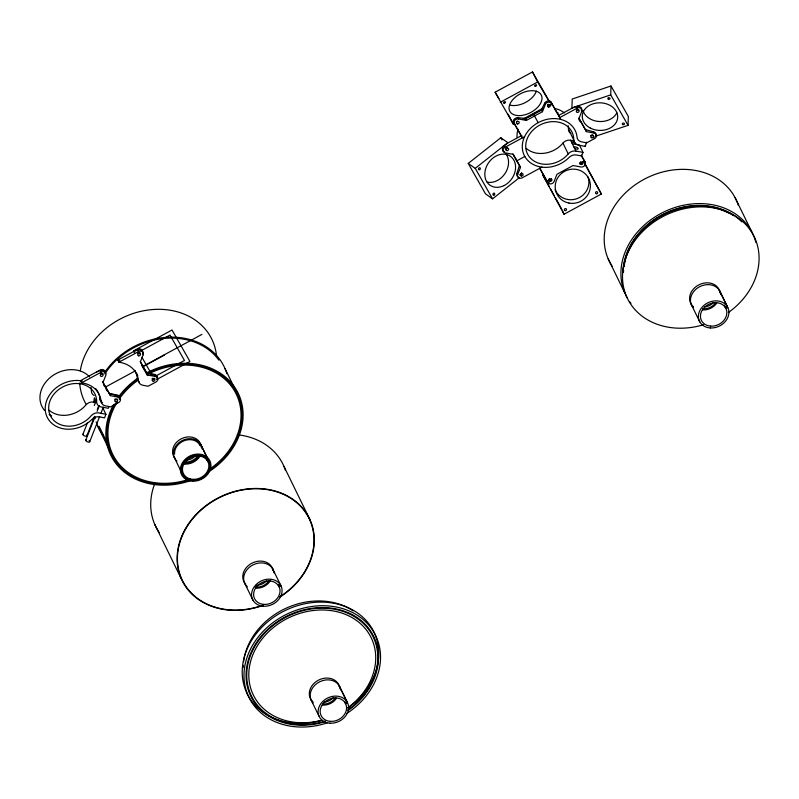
<?xml version="1.0" encoding="UTF-8"?>
<svg xmlns="http://www.w3.org/2000/svg" width="799" height="799" viewBox="0 0 799 799"><rect width="100%" height="100%" fill="white"/><g stroke="black" fill="none" stroke-linecap="round" stroke-linejoin="round"><path stroke-width="1.2" d="M610.716 94.881L611.005 86.002L572.214 99.016L571.924 107.895L610.716 94.881L628.054 125.343L595.135 136.379M628.054 125.343L628.344 116.464L611.005 86.002M518.161 176.749A3.566 2.866 -51.7 0 1 516.933 173.393L519.47 165.353L514.326 156.334M82.916 434.276L87.461 422.761M94.272 405.493L96.09 400.888M86.831 435.914L94.562 416.339M97.288 409.428L98.647 405.972M85.763 440.129L94.851 417.098M97.128 411.335L99.396 405.582M89.688 441.767L99.685 416.429M101.044 412.973L103.321 407.22M102.761 407.77L105.927 414.262L104.519 417.847L99.306 416.868A7.081 5.833 -26 0 0 92.095 419.245A28.335 23.351 -26 0 1 56.22 426.346A28.335 23.351 -26 0 1 48.589 396.504A28.335 23.351 -26 0 1 82.317 380.973M108.994 406.491L108.294 408.279L101.183 406.951A7.081 5.833 -26 0 1 96.679 401.837A24.789 20.434 -26 0 0 65.888 385.517A24.789 20.434 -26 0 0 52.614 419.145A24.789 20.434 -26 0 0 91.176 415.78A7.081 5.833 -26 0 1 98.826 412.933L105.927 414.262M118.891 362.227L138.527 351.58A3.546 2.916 -26 0 1 142.292 351.59A3.546 2.916 -26 0 1 143.191 354.716L140.344 361.937L147.815 375.061L155.585 376.519A3.546 2.916 -26 0 1 157.842 378.916A3.546 2.916 -26 0 1 155.855 382.042L148.115 386.247L142.921 385.278A7.081 5.833 -26 0 1 138.447 380.714A28.335 23.351 -26 0 0 118.891 362.227L117.833 360.059L137.468 349.413A3.546 2.916 -26 0 1 140.944 349.253A3.546 2.916 -26 0 1 142.312 351.89M541.922 167.131L522.296 177.778A3.546 2.916 -26 0 1 518.531 177.768A3.546 2.916 -26 0 1 517.622 174.641L520.469 167.42L519.47 165.353M514.296 123.655L513.527 122.067L522.386 137.867L514.296 123.655A3.546 2.916 -26 0 1 514.886 120.259A3.546 2.916 -26 0 1 518.591 118.971L526.371 120.429L542.461 111.7L545.308 104.479A3.546 2.916 -26 0 1 548.384 102.092A3.546 2.916 -26 0 1 551.64 103.401L560.748 119.411M581.392 109.882A3.566 2.806 -1.2 0 0 580.264 106.946A3.566 2.806 -1.2 0 0 576.399 106.607L572.364 108.025L558.671 115.446L559.729 117.613L577.158 108.165A3.546 2.916 -26 0 1 580.923 108.175A3.546 2.916 -26 0 1 581.822 111.301L578.975 118.522L586.446 131.645L594.226 133.093A3.546 2.916 -26 0 1 596.473 135.5A3.546 2.916 -26 0 1 594.486 138.627L586.746 142.821L581.552 141.852A7.081 5.833 -26 0 1 577.078 137.298A28.335 23.351 -26 0 0 541.163 121.218A28.335 23.351 -26 0 0 526.351 158.761A28.335 23.351 -26 0 0 569.158 157.383A7.081 5.833 -26 0 1 576.369 155.006L581.552 155.975L585.148 162.287A3.546 2.916 -26 0 1 584.558 165.683A3.546 2.916 -26 0 1 580.863 166.971L573.083 165.513L556.983 174.242L554.136 181.453A3.546 2.916 -26 0 1 551.06 183.85A3.546 2.916 -26 0 1 547.804 182.542L539.715 168.329M579.365 144.959L582.99 152.389L581.572 155.975L581.243 155.306M568.179 125.713A24.789 20.434 -26 0 1 568.459 129.148L573.742 139.965A7.081 5.833 -26 0 0 578.236 145.088L585.347 146.417L586.436 142.152M518.591 118.971L517.982 117.733L525.362 118.362L541.452 109.633L544.698 103.241L545.308 104.479M468.214 163.445L500.813 137.738L507.834 142.651L475.225 168.359L468.214 163.445L485.542 193.907L492.564 198.821L519.41 177.648M508.234 114.247L513.397 124.304L495.13 92.205L532.474 71.95L549.712 102.042M500.294 102.252L537.637 82.007L549.492 101.952M523.005 119.101L543.27 108.105M547.545 105.788L550.741 104.05M524.314 119.47L542.98 109.343M549.203 105.967L552.319 104.279L559.19 116.344M521.887 135.401L507.645 143.131L504.189 145.738L504.958 147.316A3.546 2.916 -26 0 0 502.98 150.442A3.546 2.916 -26 0 0 505.228 152.849L513.008 154.297L520.469 167.42M504.958 147.316L524.593 136.669M81.518 382.841L101.153 372.194A3.546 2.916 -26 0 1 104.919 372.194A3.546 2.916 -26 0 1 105.818 375.33L102.971 382.541L110.442 395.675L118.222 397.123A3.546 2.916 -26 0 1 120.469 399.53A3.546 2.916 -26 0 1 118.482 402.656L110.741 406.851L105.548 405.882A7.081 5.833 -26 0 1 101.074 401.328A28.335 23.351 -26 0 0 81.518 382.841L80.469 380.674L100.095 370.027A3.546 2.916 -26 0 1 103.67 369.917A3.546 2.916 -26 0 1 104.899 372.724M141.053 350.791L170.027 335.081L184.469 360.459L155.505 376.179M524.833 156.474L516.743 160.859L515.735 158.791M143.021 366.332L201.907 334.401M105.648 386.946L135.101 370.976M142.731 366.841L164.544 355.006M156.714 379.505L189.942 361.488L172.035 330.007L133.443 350.931L134.641 353.028M549.322 186.796L542.731 174.881L564.024 214.252L601.367 193.997L583.669 161.128M206.332 458.416L207.92 461.652L208.919 461.113L200.419 443.874L199.56 444.634M200.729 444.374L199.73 444.913A13.633 11.236 -26 0 0 184.409 440.639A13.633 11.236 -26 0 0 174.582 454.082M200 445.433L200.998 444.893M725.322 307.425L727.19 306.407L719.28 290.177L727.769 307.425L725.901 308.434L724.323 305.188M278.491 585.697L280.359 584.678M345.038 702.661L346.906 701.642L338.996 685.422L347.485 702.661L345.617 703.669L344.559 701.512M133.733 351.44L137.748 349.992L138.527 351.58M96.359 372.054L100.384 370.606A3.566 2.806 -1.2 0 1 104.05 370.846A3.566 2.806 -1.2 0 1 105.508 373.493M526.251 148.364A24.789 20.434 -26 0 0 562.955 143.101A7.081 5.833 -26 0 1 570.606 140.244L574.161 140.914M573.742 139.965A24.789 20.434 -26 0 0 542.95 123.645A24.789 20.434 -26 0 0 529.677 157.283A24.789 20.434 -26 0 0 568.239 153.917A7.081 5.833 -26 0 1 575.879 151.061L582.99 152.389M146.756 372.903L154.537 374.351A3.546 2.916 -26 0 1 156.734 377.418M109.383 393.507L117.163 394.966A3.546 2.916 -26 0 1 119.311 398.262M96.21 402.606L93.543 402.107A7.081 5.833 -26 0 0 85.902 404.963A24.789 20.434 -26 0 1 49.188 410.237M578.905 118.092L585.437 129.578L593.617 131.855A3.566 2.806 -1.2 0 1 595.694 135.401M140.264 361.508L146.806 372.993L154.986 375.27L155.585 376.519M102.492 381.393L109.433 393.607L117.613 395.885L118.222 397.123M102.062 402.706L100.015 399.16A28.335 23.351 -26 0 0 95.56 388.464M101.713 402.426L100.015 399.16A7.081 5.833 -26 0 0 101.902 402.586M495.13 92.205L498.876 98.497M544.618 103.231A3.566 2.317 -27 0 1 547.834 100.944A3.566 2.317 -27 0 1 550.831 101.833L552.319 104.279M533.652 114.407L538.166 122.666M578.945 119.58L580.134 121.678M581.312 155.246L585.148 162.287M539.854 168.259L547.804 182.542M512.928 153.867L514.097 155.925M500.813 137.738L502.012 139.845M475.225 168.359L492.564 198.821M141.922 357.243L152.15 375.22M141.803 365.622L147.475 375.6M103.53 384.659L104.729 386.756M105.927 388.863L107.116 390.961M584.578 163.675L601.367 193.997M550.521 188.963L554.116 195.465M555.315 197.623L561.917 209.538M532.474 71.95L537.637 82.007M273.028 569.467L272.449 568.459L280.938 585.697L279.071 586.706L278.012 584.548M735.04 197.553L751.739 231.78M691.365 304.659L699.804 321.927M593.617 131.855L594.226 133.093M581.213 110.062L581.822 111.301M593.717 137.038L594.486 138.627M576.379 106.577L577.158 108.165M585.437 129.578L586.446 131.645M585.018 145.738L585.347 146.417M577.907 144.409L578.236 145.088M570.606 140.244L575.879 151.061M550.871 101.813L551.64 103.401M562.955 143.101L568.239 153.917M541.452 109.633L542.461 111.7M608.169 258.816L624.858 293.043M525.362 118.362L526.371 120.429M517.023 173.393L517.622 174.641M283.915 466.276L310.292 520.369M225.008 368.589L238.162 395.555M200.419 443.874L208.339 460.104L207.34 460.643L206.282 458.476M142.582 353.478L143.191 354.716M311.081 699.894L318.991 716.124M146.806 372.993L147.815 375.061M244.534 582.93L252.963 600.199M134.661 370.257A28.335 23.351 -26 0 1 137.388 378.556L138.447 380.714M174.282 457.467L182.691 474.676M100.384 370.606L101.153 372.194M109.433 393.607L110.442 395.675M100.015 399.16L101.074 401.328M154.746 524.384L181.133 578.476M99.216 426.506L106.047 440.529M97.658 425.887L110.801 452.853M562.516 210.626L564.024 214.252M117.653 395.815A3.566 2.806 -1.2 0 1 119.84 399.031M103.011 373.582A1.418 1.119 -1.2 0 1 100.344 373.562M117.393 399.071A1.418 1.119 -1.2 0 1 114.896 399.13M116.284 399.091A1.418 1.169 -26 0 1 115.336 399.101M102.202 373.533A1.418 1.169 -26 0 1 100.574 373.552M86.592 435.145A2.127 0.899 21.5 0 1 86.022 436.234A2.127 0.899 21.5 0 1 83.316 435.195A2.127 0.899 21.5 0 1 83.515 433.977M89.059 440.658A2.127 0.899 21.5 0 1 89.089 442.077A2.127 0.899 21.5 0 1 86.122 441.008A2.127 0.899 21.5 0 1 86.692 439.81M51.715 415.919A28.335 23.351 -26 0 1 49.119 414.471M44.554 410.466A28.335 23.351 -26 0 1 51.705 376.349A28.335 23.351 -26 0 1 89.598 376.868M94.102 395.515A7.081 5.833 -26 0 1 91.406 391.021A24.789 20.434 -26 0 0 91.116 387.575M154.017 378.307A1.418 1.169 -26 0 1 152.389 378.327M139.815 352.739A1.418 1.169 -26 0 1 137.818 352.828M137.818 375.57A2.127 0.899 21.5 0 1 137.058 373.812M139.435 382.092A7.081 5.833 -26 0 1 137.388 378.556M117.833 360.059A28.335 23.351 -26 0 1 119.79 360.379M155.016 375.2A3.566 2.806 -1.2 0 1 157.053 378.816M137.768 350.022A3.566 2.806 -1.2 0 1 141.743 350.441A3.566 2.806 -1.2 0 1 142.671 353.508M140.244 353.178A1.418 1.119 -1.2 0 1 137.818 353.138M154.826 378.356A1.418 1.119 -1.2 0 1 152.21 378.436M243.216 667.614A67.645 55.75 -26 0 1 243.286 665.297M243.595 661.752A67.645 55.75 -26 0 1 285.672 608.409A67.645 55.75 -26 0 1 353.088 610.826M313.028 701.951A15.76 12.984 -26 0 1 318.272 680.259A15.76 12.984 -26 0 1 339.695 687.749M333.283 697.707A12.394 10.217 -26 0 1 323.785 702.251M322.157 720.299A70.492 58.087 -26 0 1 243.785 658.985A70.492 58.087 -26 0 1 349.113 608.119A70.492 58.087 -26 0 1 348.124 707.754M313.008 702.87A15.76 12.984 -26 0 1 319.98 681.647A15.76 12.984 -26 0 1 340.614 689.837M335.64 697.627A12.394 10.217 -26 0 1 322.506 704.049M336.499 698.296A13.633 11.236 -26 0 1 322.217 705.108M325.173 721.068A67.645 55.75 -26 0 1 248.04 663.589A67.645 55.75 -26 0 1 349.203 613.872A67.645 55.75 -26 0 1 347.805 709.951M321.418 720.308A65.518 54.002 -26 0 1 250.457 662.001A65.518 54.002 -26 0 1 348.354 615.669A65.518 54.002 -26 0 1 347.635 707.904M325.313 721.637A68.354 56.33 -26 0 1 247.37 663.56A68.354 56.33 -26 0 1 349.582 613.322A68.354 56.33 -26 0 1 348.174 710.401M327.62 722.745A70.492 58.087 -26 0 1 245.293 663.679A70.492 58.087 -26 0 1 351.959 612.244A70.492 58.087 -26 0 1 346.586 713.597M80.28 370.746A70.831 58.377 -26 0 1 150.482 309.742A70.831 58.377 -26 0 1 216.589 356.414M85.942 404.034A70.831 58.377 -26 0 1 79.68 382.971M247.36 586.796A15.76 12.984 -26 0 1 252.754 565.023A15.76 12.984 -26 0 1 274.067 572.873M245.573 584.099A15.76 12.984 -26 0 1 252.264 563.015A15.76 12.984 -26 0 1 273.108 570.546M269.093 580.673A12.394 10.217 -26 0 1 254.771 586.925M266.736 580.743A12.394 10.217 -26 0 1 256.289 585.327M262.791 605.482A70.831 58.377 -26 0 1 178.217 547.665A70.831 58.377 -26 0 1 285.223 494.831A70.831 58.377 -26 0 1 280.069 596.953M237.273 434.746A70.831 58.377 -26 0 1 285.453 470.341M159.331 532.653A70.831 58.377 -26 0 1 154.896 483.295M262.711 605.213A70.492 58.087 -26 0 1 178.547 547.665A70.492 58.087 -26 0 1 285.033 495.09A70.492 58.087 -26 0 1 279.91 596.723M270.611 580.254A13.633 11.236 -26 0 1 255.67 588.144M195.575 455.7A12.394 10.217 -26 0 1 186.087 460.234M148.634 373.822A68.704 56.619 -26 0 1 233.837 389.772A68.704 56.619 -26 0 1 208.699 469.732M190.022 478.951A68.704 56.619 -26 0 1 120.829 466.027A68.704 56.619 -26 0 1 117.403 401.837M119.221 399.071A68.704 56.619 -26 0 1 138.507 379.875M146.487 372.963A70.831 58.377 -26 0 1 235.865 389.013A70.831 58.377 -26 0 1 207.74 472.439M192.329 479.989A70.831 58.377 -26 0 1 121.088 469.253A70.831 58.377 -26 0 1 113.488 404.823M119.301 395.825A70.831 58.377 -26 0 1 137.028 378.756M198.901 456.119A13.633 11.236 -26 0 1 184.11 463.05M176.929 461.093A14.772 12.175 -26 0 1 182.372 440.489A14.772 12.175 -26 0 1 202.037 448.768M199.89 456.419A14.772 12.175 -26 0 1 184.249 464.069M175.211 458.456A14.772 12.175 -26 0 1 182.132 438.391A14.772 12.175 -26 0 1 201.148 446.961M146.926 373.652A69.843 57.558 -26 0 1 234.746 389.093A69.843 57.558 -26 0 1 208.319 471.1M190.272 479.859A69.843 57.558 -26 0 1 120.639 467.435A69.843 57.558 -26 0 1 115.296 403.395M118.961 397.742A69.843 57.558 -26 0 1 137.917 379.145M105.158 371.695A69.843 57.558 -26 0 1 172.764 337.138A69.843 57.558 -26 0 1 226.856 373.622M102.771 434.886A69.843 57.558 -26 0 1 96.13 421.882M95.211 418.726A69.843 57.558 -26 0 1 94.711 416.559M93.813 402.596A69.843 57.558 -26 0 1 94.382 397.702M94.901 402.506A68.704 56.619 -26 0 1 95.291 398.901M104.839 373.942A68.704 56.619 -26 0 1 218.936 360.209M197.942 455.62A12.394 10.217 -26 0 1 184.809 462.032M622.97 272.249A68.354 56.33 -26 0 1 668.483 211.805A68.354 56.33 -26 0 1 741.822 221.882M624.029 266.836A67.645 55.75 -26 0 1 663.06 214.991A67.645 55.75 -26 0 1 728.458 212.894M627.575 298.407A70.492 58.087 -26 0 1 667.035 210.507A70.492 58.087 -26 0 1 755.894 242.487M630.94 303.4A70.492 58.087 -26 0 1 629.522 301.453M693.282 307.635A15.76 12.984 -26 0 1 700.264 286.412A15.76 12.984 -26 0 1 720.898 294.601M693.312 306.716A15.76 12.984 -26 0 1 698.735 284.923A15.76 12.984 -26 0 1 720.029 292.853M715.924 302.392A12.394 10.217 -26 0 1 702.79 308.813M716.783 303.051A13.633 11.236 -26 0 1 702.501 309.872M703.579 324.724A70.492 58.087 -26 0 1 623.909 264.439A70.492 58.087 -26 0 1 729.078 212.724A70.492 58.087 -26 0 1 728.408 312.519M623.5 272.379A67.645 55.75 -26 0 1 623.57 270.062M623.879 266.516A67.645 55.75 -26 0 1 665.957 213.173A67.645 55.75 -26 0 1 733.372 215.59M713.567 302.471A12.394 10.217 -26 0 1 704.338 306.996M504.588 151.69A3.566 2.866 -51.7 0 1 502.411 149.303A3.566 2.866 -51.7 0 1 504.209 145.768M506.975 147.655A1.418 1.139 -51.7 0 1 505.377 149.493M548.494 104.24A1.418 0.919 -27 0 1 547.645 104.599M513.567 122.047A3.566 2.317 -27 0 1 514.316 119.121A3.566 2.317 -27 0 1 518.022 117.663M517.482 121.039A1.418 0.919 -27 0 1 516.534 121.478M521.387 172.924A1.418 1.139 -51.7 0 1 519.7 174.861M584.339 160.729A3.566 3.356 -23.7 0 1 584.648 163.395M549.193 182.621A3.566 3.356 -23.7 0 1 547.075 180.944M551.38 178.577A1.418 1.338 -23.7 0 1 550.421 180.444A1.418 1.338 -23.7 0 1 548.683 179.346M582.541 161.817A1.418 1.338 -23.7 0 1 581.542 163.565A1.418 1.338 -23.7 0 1 579.824 162.597M578.796 109.853A1.418 1.119 -1.2 0 1 576.608 109.892M593.238 135.241A1.418 1.119 -1.2 0 1 591.25 135.43M517.063 137.378A28.335 23.351 -26 0 1 518.012 129.248M554.576 108.384A28.335 23.351 -26 0 1 564.354 112.869M570.756 133.403A7.081 5.833 -26 0 1 568.459 129.148M556.384 112.24A24.789 20.434 -26 0 1 558.191 112.999M549.312 178.806A1.059 1.019 -22.6 0 1 549.972 180.175A1.059 1.019 -22.6 0 1 548.494 180.714M580.434 161.937A1.059 1.019 -22.6 0 1 581.113 163.246A1.059 1.019 -22.6 0 1 579.704 163.875M588.094 177.038A17.708 17.009 -22.6 0 1 577.337 198.532A17.708 17.009 -22.6 0 1 555.055 189.693M577.427 109.872A1.059 0.829 1.9 0 1 576.429 110.162M592.099 134.632A1.059 0.829 1.9 0 1 590.87 135.55M616.818 112.879A17.708 13.793 1.9 0 1 599.14 121.498A17.708 13.793 1.9 0 1 583.07 110.761M536.369 91.066A17.708 10.677 -27.2 0 1 510.321 105.188M507.445 147.416A1.059 0.849 -55 0 1 505.957 148.215M521.807 173.003A1.059 0.849 -55 0 1 520.558 173.673M506.057 154.017A17.708 14.102 -55 0 1 504.988 173.553A17.708 14.102 -55 0 1 487.19 182.142M612.144 266.217A70.492 58.087 -26 0 1 647.44 177.598A70.492 58.087 -26 0 1 738.396 205.493M101.463 376.439A1.448 1.189 -26 0 0 103.051 374.621A1.448 1.189 -26 0 0 100.664 374.541A1.448 1.189 -26 0 0 101.463 376.439M115.915 401.827A1.448 1.189 -26 0 0 117.493 399.999A1.448 1.189 -26 0 0 115.106 399.929A1.448 1.189 -26 0 0 115.915 401.827M138.836 355.835A1.448 1.189 -26 0 0 140.414 354.007A1.448 1.189 -26 0 0 138.037 353.927A1.448 1.189 -26 0 0 138.836 355.835M153.278 381.213A1.448 1.189 -26 0 0 154.866 379.395A1.448 1.189 -26 0 0 152.479 379.315A1.448 1.189 -26 0 0 153.278 381.213M329.997 723.185A15.76 12.984 -26 0 0 347.945 703.719A15.76 12.984 -26 0 0 322.157 702.061A15.76 12.984 -26 0 0 329.997 723.185M330.357 721.357A13.633 11.236 -26 0 0 346.007 704.588A13.633 11.236 -26 0 0 323.725 703.02A13.633 11.236 -26 0 0 330.357 721.357M263.45 606.221A15.76 12.984 -26 0 0 281.398 586.756A15.76 12.984 -26 0 0 255.61 585.098A15.76 12.984 -26 0 0 263.45 606.221M263.81 604.394A13.633 11.236 -26 0 0 279.46 587.625A13.633 11.236 -26 0 0 257.178 586.057A13.633 11.236 -26 0 0 263.81 604.394M193.228 481.198A15.76 12.984 -26 0 0 209.937 460.953A15.76 12.984 -26 0 0 183.83 460.763A15.76 12.984 -26 0 0 193.228 481.198M193.558 479.37A13.633 11.236 -26 0 0 208.01 461.852A13.633 11.236 -26 0 0 185.428 461.682A13.633 11.236 -26 0 0 193.558 479.37M193.378 480.349A14.772 12.175 -26 0 0 209.038 461.373A14.772 12.175 -26 0 0 184.579 461.193A14.772 12.175 -26 0 0 193.378 480.349M710.281 327.95A15.76 12.984 -26 0 0 728.229 308.474A15.76 12.984 -26 0 0 702.441 306.826A15.76 12.984 -26 0 0 710.281 327.95M710.641 326.122A13.633 11.236 -26 0 0 726.291 309.353A13.633 11.236 -26 0 0 704.009 307.785A13.633 11.236 -26 0 0 710.641 326.122M507.015 150.631A1.448 1.189 -26 0 0 508.593 148.804A1.448 1.189 -26 0 0 506.216 148.724A1.448 1.189 -26 0 0 507.015 150.631M548.673 107.036A1.448 1.189 -26 0 0 550.251 105.218A1.448 1.189 -26 0 0 547.874 105.138A1.448 1.189 -26 0 0 548.673 107.036M517.552 123.915A1.448 1.189 -26 0 0 519.13 122.087A1.448 1.189 -26 0 0 516.753 122.007A1.448 1.189 -26 0 0 517.552 123.915M521.457 176.01A1.448 1.189 -26 0 0 523.035 174.182A1.448 1.189 -26 0 0 520.658 174.112A1.448 1.189 -26 0 0 521.457 176.01M550.251 181.393A1.448 1.189 -26 0 0 551.839 179.565A1.448 1.189 -26 0 0 549.462 179.485A1.448 1.189 -26 0 0 550.251 181.393M581.372 164.514A1.448 1.189 -26 0 0 582.96 162.686A1.448 1.189 -26 0 0 580.573 162.606A1.448 1.189 -26 0 0 581.372 164.514M577.467 112.409A1.448 1.189 -26 0 0 579.055 110.592A1.448 1.189 -26 0 0 576.668 110.512A1.448 1.189 -26 0 0 577.467 112.409M591.919 137.798A1.448 1.189 -26 0 0 593.497 135.97A1.448 1.189 -26 0 0 591.11 135.9A1.448 1.189 -26 0 0 591.919 137.798M572.484 143.381A2.127 0.899 21.5 0 0 575.779 143.92A2.127 0.899 21.5 0 0 573.203 142.012A2.127 0.899 21.5 0 0 572.484 143.381M574.89 148.324A2.127 0.899 21.5 0 0 578.186 148.864A2.127 0.899 21.5 0 0 575.61 146.946A2.127 0.899 21.5 0 0 574.89 148.324M568.968 203.056A17.708 17.009 -22.6 0 0 589.602 180.664A17.708 17.009 -22.6 0 0 559.839 175.031A17.708 17.009 -22.6 0 0 568.968 203.056M565.253 210.596A1.059 1.019 -22.6 0 0 566.491 209.248A1.059 1.019 -22.6 0 0 564.703 208.909A1.059 1.019 -22.6 0 0 565.253 210.596M596.374 193.718A1.059 1.019 -22.6 0 0 597.612 192.369A1.059 1.019 -22.6 0 0 595.824 192.04A1.059 1.019 -22.6 0 0 596.374 193.718M590.271 128.03A17.708 13.793 1.9 0 0 617.667 117.633A17.708 13.793 1.9 0 0 592.019 104.19A17.708 13.793 1.9 0 0 590.271 128.03M622.791 124.574A1.059 0.829 1.9 0 0 624.428 123.945A1.059 0.829 1.9 0 0 622.89 123.146A1.059 0.829 1.9 0 0 622.791 124.574M608.349 99.186A1.059 0.829 1.9 0 0 609.987 98.567A1.059 0.829 1.9 0 0 608.448 97.758A1.059 0.829 1.9 0 0 608.349 99.186M521.028 115.525A17.708 10.677 -27.2 0 0 541.502 95.57A17.708 10.677 -27.2 0 0 514.027 98.367A17.708 10.677 -27.2 0 0 521.028 115.525M504.229 103.151A1.059 0.639 -27.2 0 0 505.457 101.952A1.059 0.639 -27.2 0 0 503.809 102.122A1.059 0.639 -27.2 0 0 504.229 103.151M535.35 86.272A1.059 0.639 -27.2 0 0 536.578 85.074A1.059 0.639 -27.2 0 0 534.931 85.243A1.059 0.639 -27.2 0 0 535.35 86.272M503.909 185.648A17.708 14.102 -55 0 0 511.27 156.944A17.708 14.102 -55 0 0 485.412 169.618A17.708 14.102 -55 0 0 503.909 185.648M494.052 195.036A1.059 0.849 -55 0 0 494.501 193.318A1.059 0.849 -55 0 0 492.943 194.077A1.059 0.849 -55 0 0 494.052 195.036M479.61 169.658A1.059 0.849 -55 0 0 480.059 167.93A1.059 0.849 -55 0 0 478.501 168.689A1.059 0.849 -55 0 0 479.61 169.658"/></g></svg>
